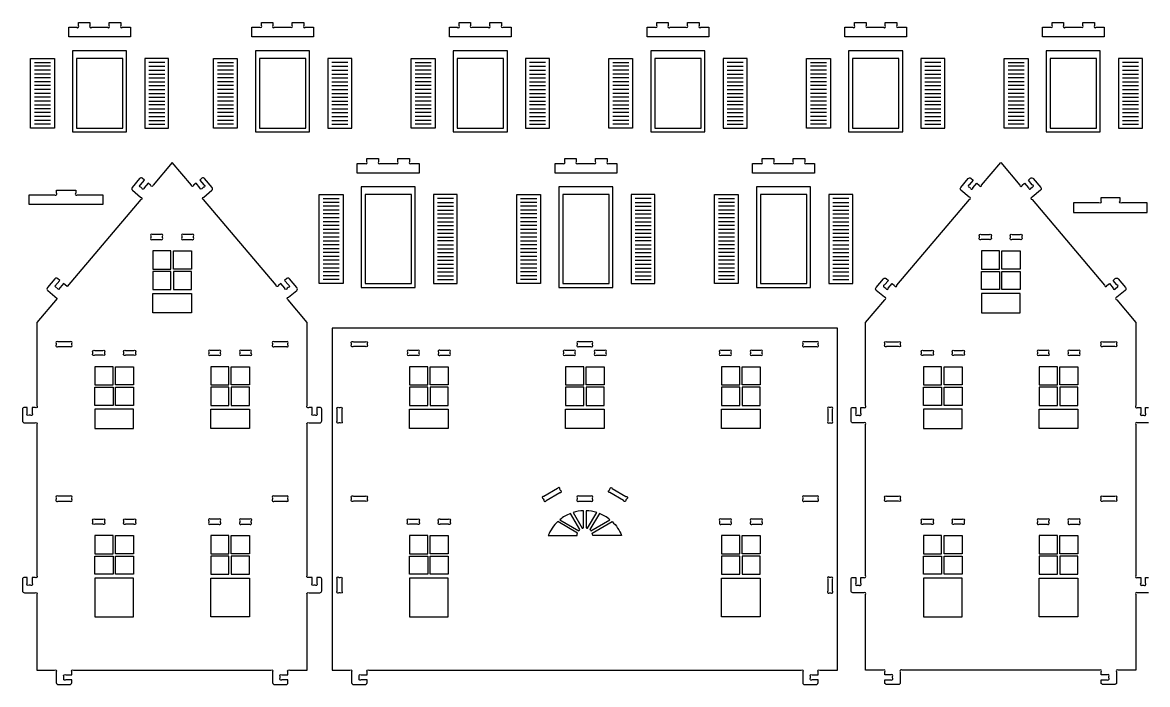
# Model space of a CAD drawing. Extents: x 7566 to 7740, y 604 to 733.
# Drawn here: x 7565.6 to 7682.2, y 664.5 to 733 of the extents above; entities that cross this region are included whole.
import ezdxf

# ---------------------------------------------------------------- set-up
doc = ezdxf.new("R2010")
doc.units = 0
doc.header["$MEASUREMENT"] = 0
doc.layers.add('LAYER1', color=18, linetype='CONTINUOUS')

msp = doc.modelspace()

# ---------------------------------------------------------------- linework, layer by layer
at = {"layer": 'LAYER1'}
for points in [[(7570.42, 731.55), (7570.42, 732.55), (7571.24, 732.55, 1), (7571.42, 732.72), (7571.42, 733.05), (7572.62, 733.05), (7572.62, 732.72, 1), (7572.8, 732.55), (7574.44, 732.55, 1), (7574.62, 732.72), (7574.62, 733.05), (7575.82, 733.05), (7575.82, 732.72, 1), (7576, 732.55), (7576.82, 732.55), (7576.82, 731.55)], [(7589.37, 731.55), (7589.37, 732.55), (7590.2, 732.55, 1), (7590.37, 732.72), (7590.37, 733.05), (7591.57, 733.05), (7591.57, 732.72, 1), (7591.75, 732.55), (7593.4, 732.55, 1), (7593.57, 732.72), (7593.57, 733.05), (7594.77, 733.05), (7594.77, 732.72, 1), (7594.95, 732.55), (7595.77, 732.55), (7595.77, 731.55)], [(7609.85, 731.55), (7609.85, 732.55), (7610.67, 732.55, 1), (7610.85, 732.72), (7610.85, 733.05), (7612.05, 733.05), (7612.05, 732.72, 1), (7612.22, 732.55), (7613.87, 732.55, 1), (7614.05, 732.72), (7614.05, 733.05), (7615.25, 733.05), (7615.25, 732.72, 1), (7615.42, 732.55), (7616.25, 732.55), (7616.25, 731.55)], [(7630.32, 731.55), (7630.32, 732.55), (7631.15, 732.55, 1), (7631.32, 732.72), (7631.32, 733.05), (7632.52, 733.05), (7632.52, 732.72, 1), (7632.7, 732.55), (7634.35, 732.55, 1), (7634.52, 732.72), (7634.52, 733.05), (7635.72, 733.05), (7635.72, 732.72, 1), (7635.9, 732.55), (7636.72, 732.55), (7636.72, 731.55)], [(7650.8, 731.55), (7650.8, 732.55), (7651.62, 732.55, 1), (7651.8, 732.72), (7651.8, 733.05), (7653, 733.05), (7653, 732.72, 1), (7653.17, 732.55), (7654.82, 732.55, 1), (7655, 732.72), (7655, 733.05), (7656.2, 733.05), (7656.2, 732.72, 1), (7656.37, 732.55), (7657.2, 732.55), (7657.2, 731.55)], [(7671.27, 731.55), (7671.27, 732.55), (7672.1, 732.55, 1), (7672.27, 732.72), (7672.27, 733.05), (7673.47, 733.05), (7673.47, 732.72, 1), (7673.65, 732.55), (7675.3, 732.55, 1), (7675.47, 732.72), (7675.47, 733.05), (7676.67, 733.05), (7676.67, 732.72, 1), (7676.85, 732.55), (7677.67, 732.55), (7677.67, 731.55)], [(7600.31, 717.46), (7600.31, 718.46), (7601.14, 718.46, 1), (7601.31, 718.63), (7601.31, 718.96), (7602.51, 718.96), (7602.51, 718.63, 1), (7602.69, 718.46), (7604.34, 718.46, 1), (7604.51, 718.63), (7604.51, 718.96), (7605.71, 718.96), (7605.71, 718.63, 1), (7605.89, 718.46), (7606.71, 718.46), (7606.71, 717.46)], [(7620.79, 717.46), (7620.79, 718.46), (7621.61, 718.46, 1), (7621.79, 718.63), (7621.79, 718.96), (7622.99, 718.96), (7622.99, 718.63, 1), (7623.16, 718.46), (7624.81, 718.46, 1), (7624.99, 718.63), (7624.99, 718.96), (7626.19, 718.96), (7626.19, 718.63, 1), (7626.36, 718.46), (7627.19, 718.46), (7627.19, 717.46)], [(7641.26, 717.46), (7641.26, 718.46), (7642.09, 718.46, 1), (7642.26, 718.63), (7642.26, 718.96), (7643.46, 718.96), (7643.46, 718.63, 1), (7643.64, 718.46), (7645.29, 718.46, 1), (7645.46, 718.63), (7645.46, 718.96), (7646.66, 718.96), (7646.66, 718.63, 1), (7646.84, 718.46), (7647.66, 718.46), (7647.66, 717.46)], [(7567.13, 701.99), (7567.13, 693.37, -1), (7566.96, 693.19), (7566.63, 693.19), (7566.63, 692.57, -1), (7566.46, 692.39), (7566.31, 692.39, -1), (7566.13, 692.57), (7566.13, 693.19), (7565.83, 693.19, 0.414214), (7565.63, 692.99), (7565.63, 691.79, 0.414214), (7565.83, 691.59), (7566.96, 691.59, -1), (7567.13, 691.42), (7567.13, 675.77, -1), (7566.96, 675.59), (7566.63, 675.59), (7566.63, 674.97, -1), (7566.46, 674.79), (7566.31, 674.79, -1), (7566.13, 674.97), (7566.13, 675.59), (7565.83, 675.59, 0.414214), (7565.63, 675.39), (7565.63, 674.19, 0.414214), (7565.83, 673.99), (7566.96, 673.99, -1), (7567.13, 673.82), (7567.13, 665.99), (7568.96, 665.99, -1), (7569.13, 665.82), (7569.13, 664.69, 0.414214), (7569.33, 664.49), (7570.53, 664.49, 0.414214), (7570.73, 664.69), (7570.73, 664.99), (7570.11, 664.99, -1), (7569.93, 665.17), (7569.93, 665.32, -1), (7570.11, 665.49), (7570.73, 665.49), (7570.73, 665.82, -1), (7570.91, 665.99), (7591.36, 665.99, -1), (7591.53, 665.82), (7591.53, 664.69, 0.414214), (7591.73, 664.49), (7592.93, 664.49, 0.414214), (7593.13, 664.69), (7593.13, 664.99), (7592.51, 664.99, -1), (7592.33, 665.17), (7592.33, 665.32, -1), (7592.51, 665.49), (7593.13, 665.49), (7593.13, 665.82, -1), (7593.31, 665.99), (7595.13, 665.99), (7595.13, 673.82, -1), (7595.31, 673.99), (7596.43, 673.99, 0.414214), (7596.63, 674.19), (7596.63, 675.39, 0.414214), (7596.43, 675.59), (7596.13, 675.59), (7596.13, 674.97, -1), (7595.96, 674.79), (7595.81, 674.79, -1), (7595.63, 674.97), (7595.63, 675.59), (7595.31, 675.59, -1), (7595.13, 675.77), (7595.13, 691.42, -1), (7595.31, 691.59), (7596.43, 691.59, 0.414214), (7596.63, 691.79), (7596.63, 692.99, 0.414214), (7596.43, 693.19), (7596.13, 693.19), (7596.13, 692.57, -1), (7595.96, 692.39), (7595.81, 692.39, -1), (7595.63, 692.57), (7595.63, 693.19), (7595.31, 693.19, -1), (7595.13, 693.37), (7595.13, 701.99), (7593.15, 704.34, -1), (7593.17, 704.59), (7594.03, 705.31, 0.414214), (7594.05, 705.6), (7593.28, 706.51, 0.414214), (7593, 706.54), (7592.77, 706.34), (7593.17, 705.87, -1), (7593.15, 705.62), (7593.04, 705.52, -1), (7592.79, 705.54), (7592.38, 706.02), (7592.14, 705.81, -1), (7591.89, 705.83), (7584.38, 714.72, -1), (7584.4, 714.97), (7585.26, 715.69, 0.414214), (7585.28, 715.97), (7584.5, 716.89, 0.414214), (7584.22, 716.91), (7583.99, 716.72), (7584.4, 716.24, -1), (7584.37, 715.99), (7584.26, 715.9, -1), (7584.01, 715.92), (7583.61, 716.4), (7583.36, 716.19, -1), (7583.12, 716.21), (7581.13, 718.55), (7579.15, 716.21, -1), (7578.9, 716.19), (7578.65, 716.4), (7578.25, 715.92, -1), (7578, 715.9), (7577.89, 715.99, -1), (7577.87, 716.24), (7578.27, 716.72), (7578.04, 716.91, 0.414214), (7577.76, 716.89), (7576.99, 715.97, 0.414214), (7577.01, 715.69), (7577.87, 714.97, -1), (7577.89, 714.72), (7570.26, 705.7), (7569.88, 706.02), (7569.36, 705.41), (7568.98, 705.73), (7569.5, 706.34), (7569.27, 706.54, 0.414214), (7568.99, 706.51), (7568.21, 705.6, 0.414214), (7568.24, 705.31), (7569.23, 704.47)], [(7566.33, 715.2), (7568.96, 715.2, 1), (7569.14, 715.38), (7569.14, 715.7), (7571.14, 715.7), (7571.14, 715.38, 1), (7571.31, 715.2), (7573.95, 715.2), (7573.95, 714.2), (7566.33, 714.2)], [(7682.12, 714.38), (7679.48, 714.38, -1), (7679.31, 714.56), (7679.31, 714.88), (7677.31, 714.88), (7677.31, 714.56, -1), (7677.13, 714.38), (7674.5, 714.38), (7674.5, 713.38), (7682.12, 713.38)], [(7579.11, 710.59), (7579.96, 710.59, 1), (7580.13, 710.77), (7580.13, 710.92, 1), (7579.96, 711.09), (7579.11, 711.09, 1), (7578.93, 710.92), (7578.93, 710.77, 1)], [(7582.31, 710.59), (7583.16, 710.59, 1), (7583.33, 710.77), (7583.33, 710.92, 1), (7583.16, 711.09), (7582.31, 711.09, 1), (7582.13, 710.92), (7582.13, 710.77, 1)], [(7664.93, 711.09), (7665.78, 711.09, -1), (7665.95, 710.92), (7665.95, 710.77, -1), (7665.78, 710.59), (7664.93, 710.59, -1), (7664.75, 710.77), (7664.75, 710.92, -1)], [(7668.13, 711.09), (7668.98, 711.09, -1), (7669.15, 710.92), (7669.15, 710.77, -1), (7668.98, 710.59), (7668.13, 710.59, -1), (7667.95, 710.77), (7667.95, 710.92, -1)], [(7647.84, 664.49, 0.414214), (7648.04, 664.69), (7648.04, 664.99), (7647.42, 664.99, -1), (7647.24, 665.17), (7647.24, 665.32, -1), (7647.42, 665.49), (7648.04, 665.49), (7648.04, 665.82, -1), (7648.22, 665.99), (7650.04, 665.99), (7650.04, 701.4), (7597.72, 701.4), (7597.72, 665.99), (7599.55, 665.99, -1), (7599.72, 665.82), (7599.72, 664.69, 0.414214), (7599.92, 664.49), (7601.12, 664.49, 0.414214), (7601.32, 664.69), (7601.32, 664.99), (7600.7, 664.99, -1), (7600.52, 665.17), (7600.52, 665.32, -1), (7600.7, 665.49), (7601.32, 665.49), (7601.32, 665.82, -1), (7601.5, 665.99), (7646.27, 665.99, -1), (7646.44, 665.82), (7646.44, 664.69, 0.414214), (7646.64, 664.49)], [(7569.31, 699.49), (7570.56, 699.49, 1), (7570.73, 699.67), (7570.73, 699.82, 1), (7570.56, 699.99), (7569.31, 699.99, 1), (7569.13, 699.82), (7569.13, 699.67, 1)], [(7591.53, 699.82), (7591.53, 699.67, 1), (7591.71, 699.49), (7592.96, 699.49, 1), (7593.13, 699.67), (7593.13, 699.82, 1), (7592.96, 699.99), (7591.71, 699.99, 1)], [(7601.15, 699.49), (7599.9, 699.49, -1), (7599.72, 699.67), (7599.72, 699.82, -1), (7599.9, 699.99), (7601.15, 699.99, -1), (7601.32, 699.82), (7601.32, 699.67, -1)], [(7623.26, 699.49), (7624.51, 699.49, 1), (7624.68, 699.67), (7624.68, 699.82, 1), (7624.51, 699.99), (7623.26, 699.99, 1), (7623.08, 699.82), (7623.08, 699.67, 1)], [(7646.62, 699.49), (7647.87, 699.49, 1), (7648.04, 699.67), (7648.04, 699.82, 1), (7647.87, 699.99), (7646.62, 699.99, 1), (7646.44, 699.82), (7646.44, 699.67, 1)], [(7656.38, 699.49), (7655.13, 699.49, -1), (7654.95, 699.67), (7654.95, 699.82, -1), (7655.13, 699.99), (7656.38, 699.99, -1), (7656.55, 699.82), (7656.55, 699.67, -1)], [(7677.53, 699.99), (7678.78, 699.99, -1), (7678.95, 699.82), (7678.95, 699.67, -1), (7678.78, 699.49), (7677.53, 699.49, -1), (7677.35, 699.67), (7677.35, 699.82, -1)], [(7573.11, 699.09), (7573.96, 699.09, -1), (7574.13, 698.92), (7574.13, 698.77, -1), (7573.96, 698.59), (7573.11, 698.59, -1), (7572.93, 698.77), (7572.93, 698.92, -1)], [(7576.31, 699.09), (7577.16, 699.09, -1), (7577.33, 698.92), (7577.33, 698.77, -1), (7577.16, 698.59), (7576.31, 698.59, -1), (7576.13, 698.77), (7576.13, 698.92, -1)], [(7585.11, 698.59), (7585.96, 698.59, 1), (7586.13, 698.77), (7586.13, 698.92, 1), (7585.96, 699.09), (7585.11, 699.09, 1), (7584.93, 698.92), (7584.93, 698.77, 1)], [(7588.31, 698.59), (7589.16, 698.59, 1), (7589.33, 698.77), (7589.33, 698.92, 1), (7589.16, 699.09), (7588.31, 699.09, 1), (7588.13, 698.92), (7588.13, 698.77, 1)], [(7605.7, 698.59), (7606.55, 698.59, 1), (7606.72, 698.77), (7606.72, 698.92, 1), (7606.55, 699.09), (7605.7, 699.09, 1), (7605.52, 698.92), (7605.52, 698.77, 1)], [(7608.9, 698.59), (7609.75, 698.59, 1), (7609.92, 698.77), (7609.92, 698.92, 1), (7609.75, 699.09), (7608.9, 699.09, 1), (7608.72, 698.92), (7608.72, 698.77, 1)], [(7621.86, 698.59), (7622.71, 698.59, 1), (7622.88, 698.77), (7622.88, 698.92, 1), (7622.71, 699.09), (7621.86, 699.09, 1), (7621.68, 698.92), (7621.68, 698.77, 1)], [(7625.06, 698.59), (7625.91, 698.59, 1), (7626.08, 698.77), (7626.08, 698.92, 1), (7625.91, 699.09), (7625.06, 699.09, 1), (7624.88, 698.92), (7624.88, 698.77, 1)], [(7637.84, 698.92), (7637.84, 698.77, 1), (7638.02, 698.59), (7638.87, 698.59, 1), (7639.04, 698.77), (7639.04, 698.92, 1), (7638.87, 699.09), (7638.02, 699.09, 1)], [(7641.22, 698.59), (7642.07, 698.59, 1), (7642.24, 698.77), (7642.24, 698.92, 1), (7642.07, 699.09), (7641.22, 699.09, 1), (7641.04, 698.92), (7641.04, 698.77, 1)], [(7658.93, 699.09), (7659.78, 699.09, -1), (7659.95, 698.92), (7659.95, 698.77, -1), (7659.78, 698.59), (7658.93, 698.59, -1), (7658.75, 698.77), (7658.75, 698.92, -1)], [(7662.13, 699.09), (7662.98, 699.09, -1), (7663.15, 698.92), (7663.15, 698.77, -1), (7662.98, 698.59), (7662.13, 698.59, -1), (7661.95, 698.77), (7661.95, 698.92, -1)], [(7670.93, 698.59), (7671.78, 698.59, 1), (7671.95, 698.77), (7671.95, 698.92, 1), (7671.78, 699.09), (7670.93, 699.09, 1), (7670.75, 698.92), (7670.75, 698.77, 1)], [(7674.13, 698.59), (7674.98, 698.59, 1), (7675.15, 698.77), (7675.15, 698.92, 1), (7674.98, 699.09), (7674.13, 699.09, 1), (7673.95, 698.92), (7673.95, 698.77, 1)], [(7598.72, 693.02), (7598.72, 691.77, -1), (7598.55, 691.59), (7598.4, 691.59, -1), (7598.22, 691.77), (7598.22, 693.02, -1), (7598.4, 693.19), (7598.55, 693.19, -1)], [(7649.04, 693.02), (7649.04, 691.77, 1), (7649.22, 691.59), (7649.37, 691.59, 1), (7649.54, 691.77), (7649.54, 693.02, 1), (7649.37, 693.19), (7649.22, 693.19, 1)], [(7569.31, 683.49), (7570.56, 683.49, 1), (7570.73, 683.67), (7570.73, 683.82, 1), (7570.56, 683.99), (7569.31, 683.99, 1), (7569.13, 683.82), (7569.13, 683.67, 1)], [(7591.53, 683.82), (7591.53, 683.67, 1), (7591.71, 683.49), (7592.96, 683.49, 1), (7593.13, 683.67), (7593.13, 683.82, 1), (7592.96, 683.99), (7591.71, 683.99, 1)], [(7601.15, 683.49), (7599.9, 683.49, -1), (7599.72, 683.67), (7599.72, 683.82, -1), (7599.9, 683.99), (7601.15, 683.99, -1), (7601.32, 683.82), (7601.32, 683.67, -1)], [(7621.04, 684.79), (7619.62, 683.97, 1), (7619.55, 683.73), (7619.63, 683.6, 1), (7619.87, 683.54), (7621.29, 684.36, 1), (7621.36, 684.6), (7621.29, 684.73, 1)], [(7623.26, 683.49), (7624.51, 683.49, 1), (7624.68, 683.67), (7624.68, 683.82, 1), (7624.51, 683.99), (7623.26, 683.99, 1), (7623.08, 683.82), (7623.08, 683.67, 1)], [(7626.72, 684.79), (7628.14, 683.97, -1), (7628.21, 683.73), (7628.14, 683.6, -1), (7627.89, 683.54), (7626.47, 684.36, -1), (7626.4, 684.6), (7626.48, 684.73, -1)], [(7646.62, 683.49), (7647.87, 683.49, 1), (7648.04, 683.67), (7648.04, 683.82, 1), (7647.87, 683.99), (7646.62, 683.99, 1), (7646.44, 683.82), (7646.44, 683.67, 1)], [(7655.13, 683.99), (7656.38, 683.99, -1), (7656.55, 683.82), (7656.55, 683.67, -1), (7656.38, 683.49), (7655.13, 683.49, -1), (7654.95, 683.67), (7654.95, 683.82, -1)], [(7677.53, 683.99), (7678.78, 683.99, -1), (7678.95, 683.82), (7678.95, 683.67, -1), (7678.78, 683.49), (7677.53, 683.49, -1), (7677.35, 683.67), (7677.35, 683.82, -1)], [(7621.29, 681.56), (7623.26, 680.42, -0.044025), (7623.36, 680.53), (7622.39, 682.21, 0.078675)], [(7623.6, 680.67, -0.044025), (7623.74, 680.7), (7623.74, 682.49, 0.067701), (7622.66, 682.31)], [(7624.02, 682.49), (7624.02, 680.7, -0.044025), (7624.16, 680.67), (7625.11, 682.31, 0.067701)], [(7625.38, 682.21), (7624.4, 680.53, -0.044025), (7624.5, 680.42), (7626.48, 681.56, 0.078675)], [(7573.11, 681.61), (7573.96, 681.61, -1), (7574.13, 681.43), (7574.13, 681.28, -1), (7573.96, 681.11), (7573.11, 681.11, -1), (7572.93, 681.28), (7572.93, 681.43, -1)], [(7576.31, 681.61), (7577.16, 681.61, -1), (7577.33, 681.43), (7577.33, 681.28, -1), (7577.16, 681.11), (7576.31, 681.11, -1), (7576.13, 681.28), (7576.13, 681.43, -1)], [(7585.11, 681.11), (7585.96, 681.11, 1), (7586.13, 681.28), (7586.13, 681.43, 1), (7585.96, 681.61), (7585.11, 681.61, 1), (7584.93, 681.43), (7584.93, 681.28, 1)], [(7589.16, 681.61), (7588.31, 681.61, 1), (7588.13, 681.43), (7588.13, 681.28, 1), (7588.31, 681.11), (7589.16, 681.11, 1), (7589.33, 681.28), (7589.33, 681.43, 1)], [(7605.7, 681.61), (7606.55, 681.61, -1), (7606.72, 681.43), (7606.72, 681.28, -1), (7606.55, 681.11), (7605.7, 681.11, -1), (7605.52, 681.28), (7605.52, 681.43, -1)], [(7608.9, 681.61), (7609.75, 681.61, -1), (7609.92, 681.43), (7609.92, 681.28, -1), (7609.75, 681.11), (7608.9, 681.11, -1), (7608.72, 681.28), (7608.72, 681.43, -1)], [(7623.12, 680.18), (7621.07, 681.37, 0.109311), (7620.08, 679.91), (7623.07, 679.91, -0.087672)], [(7627.68, 679.91), (7624.69, 679.91, 0.087672), (7624.64, 680.18), (7626.7, 681.37, -0.109311)], [(7638.87, 681.61), (7638.02, 681.61, 1), (7637.84, 681.43), (7637.84, 681.28, 1), (7638.02, 681.11), (7638.87, 681.11, 1), (7639.04, 681.28), (7639.04, 681.43, 1)], [(7641.22, 681.11), (7642.07, 681.11, 1), (7642.24, 681.28), (7642.24, 681.43, 1), (7642.07, 681.61), (7641.22, 681.61, 1), (7641.04, 681.43), (7641.04, 681.28, 1)], [(7659.78, 681.11), (7658.93, 681.11, -1), (7658.75, 681.28), (7658.75, 681.43, -1), (7658.93, 681.61), (7659.78, 681.61, -1), (7659.95, 681.43), (7659.95, 681.28, -1)], [(7662.13, 681.61), (7662.98, 681.61, -1), (7663.15, 681.43), (7663.15, 681.28, -1), (7662.98, 681.11), (7662.13, 681.11, -1), (7661.95, 681.28), (7661.95, 681.43, -1)], [(7670.93, 681.11), (7671.78, 681.11, 1), (7671.95, 681.28), (7671.95, 681.43, 1), (7671.78, 681.61), (7670.93, 681.61, 1), (7670.75, 681.43), (7670.75, 681.28, 1)], [(7674.98, 681.61), (7674.13, 681.61, 1), (7673.95, 681.43), (7673.95, 681.28, 1), (7674.13, 681.11), (7674.98, 681.11, 1), (7675.15, 681.28), (7675.15, 681.43, 1)], [(7598.72, 675.42), (7598.72, 674.17, -1), (7598.55, 673.99), (7598.4, 673.99, -1), (7598.22, 674.17), (7598.22, 675.42, -1), (7598.4, 675.59), (7598.55, 675.59, -1)], [(7649.04, 675.42), (7649.04, 674.17, 1), (7649.22, 673.99), (7649.37, 673.99, 1), (7649.54, 674.17), (7649.54, 675.42, 1), (7649.37, 675.59), (7649.22, 675.59, 1)]]:
    msp.add_lwpolyline(points, format="xyb", close=True, dxfattribs=at)
for points in [[(7576.42, 730.11), (7570.82, 730.11), (7570.82, 721.71), (7576.42, 721.71)], [(7595.37, 730.11), (7589.77, 730.11), (7589.77, 721.71), (7595.37, 721.71)], [(7615.85, 730.11), (7610.25, 730.11), (7610.25, 721.71), (7615.85, 721.71)], [(7636.32, 730.11), (7630.72, 730.11), (7630.72, 721.71), (7636.32, 721.71)], [(7656.8, 730.11), (7651.2, 730.11), (7651.2, 721.71), (7656.8, 721.71)], [(7677.27, 730.11), (7671.67, 730.11), (7671.67, 721.71), (7677.27, 721.71)], [(7566.47, 729.31), (7568.93, 729.31), (7568.93, 722.11), (7566.47, 722.11)], [(7576.02, 729.31), (7571.22, 729.31), (7571.22, 722.11), (7576.02, 722.11)], [(7580.77, 729.31), (7578.31, 729.31), (7578.31, 722.11), (7580.77, 722.11)], [(7585.42, 729.31), (7587.88, 729.31), (7587.88, 722.11), (7585.42, 722.11)], [(7594.97, 729.31), (7590.17, 729.31), (7590.17, 722.11), (7594.97, 722.11)], [(7599.73, 729.31), (7597.26, 729.31), (7597.26, 722.11), (7599.73, 722.11)], [(7605.89, 729.31), (7608.36, 729.31), (7608.36, 722.11), (7605.89, 722.11)], [(7615.45, 729.31), (7610.65, 729.31), (7610.65, 722.11), (7615.45, 722.11)], [(7620.2, 729.31), (7617.74, 729.31), (7617.74, 722.11), (7620.2, 722.11)], [(7626.37, 729.31), (7628.83, 729.31), (7628.83, 722.11), (7626.37, 722.11)], [(7635.92, 729.31), (7631.12, 729.31), (7631.12, 722.11), (7635.92, 722.11)], [(7640.68, 729.31), (7638.21, 729.31), (7638.21, 722.11), (7640.68, 722.11)], [(7646.84, 729.31), (7649.31, 729.31), (7649.31, 722.11), (7646.84, 722.11)], [(7656.4, 729.31), (7651.6, 729.31), (7651.6, 722.11), (7656.4, 722.11)], [(7661.15, 729.31), (7658.69, 729.31), (7658.69, 722.11), (7661.15, 722.11)], [(7667.32, 729.31), (7669.78, 729.31), (7669.78, 722.11), (7667.32, 722.11)], [(7676.87, 729.31), (7672.07, 729.31), (7672.07, 722.11), (7676.87, 722.11)], [(7681.63, 729.31), (7679.16, 729.31), (7679.16, 722.11), (7681.63, 722.11)], [(7606.31, 716.02), (7600.71, 716.02), (7600.71, 705.62), (7606.31, 705.62)], [(7626.79, 716.02), (7621.19, 716.02), (7621.19, 705.62), (7626.79, 705.62)], [(7647.26, 716.02), (7641.66, 716.02), (7641.66, 705.62), (7647.26, 705.62)], [(7596.36, 715.22), (7598.83, 715.22), (7598.83, 706.02), (7596.36, 706.02)], [(7605.91, 715.22), (7601.11, 715.22), (7601.11, 706.02), (7605.91, 706.02)], [(7610.67, 715.22), (7608.2, 715.22), (7608.2, 706.02), (7610.67, 706.02)], [(7616.83, 715.22), (7619.3, 715.22), (7619.3, 706.02), (7616.83, 706.02)], [(7626.39, 715.22), (7621.59, 715.22), (7621.59, 706.02), (7626.39, 706.02)], [(7631.14, 715.22), (7628.68, 715.22), (7628.68, 706.02), (7631.14, 706.02)], [(7637.31, 715.22), (7639.77, 715.22), (7639.77, 706.02), (7637.31, 706.02)], [(7646.86, 715.22), (7642.06, 715.22), (7642.06, 706.02), (7646.86, 706.02)], [(7651.62, 715.22), (7649.15, 715.22), (7649.15, 706.02), (7651.62, 706.02)], [(7581.01, 707.52), (7581.01, 709.39), (7579.13, 709.39), (7579.13, 707.52)], [(7581.26, 709.39), (7583.13, 709.39), (7583.13, 707.52), (7581.26, 707.52)], [(7666.83, 709.39), (7664.95, 709.39), (7664.95, 707.52), (7666.83, 707.52)], [(7667.08, 707.52), (7667.08, 709.39), (7668.95, 709.39), (7668.95, 707.52)], [(7579.13, 705.39), (7581.01, 705.39), (7581.01, 707.27), (7579.13, 707.27)], [(7583.13, 705.39), (7583.13, 707.27), (7581.26, 707.27), (7581.26, 705.39)], [(7664.95, 705.39), (7664.95, 707.27), (7666.83, 707.27), (7666.83, 705.39)], [(7668.95, 705.39), (7667.08, 705.39), (7667.08, 707.27), (7668.95, 707.27)], [(7583.13, 702.99), (7579.13, 702.99), (7579.13, 704.99), (7583.13, 704.99)], [(7664.95, 702.99), (7668.95, 702.99), (7668.95, 704.99), (7664.95, 704.99)], [(7575.01, 697.39), (7573.13, 697.39), (7573.13, 695.52), (7575.01, 695.52)], [(7575.26, 695.52), (7575.26, 697.39), (7577.13, 697.39), (7577.13, 695.52)], [(7587.01, 695.52), (7587.01, 697.39), (7585.13, 697.39), (7585.13, 695.52)], [(7587.26, 697.39), (7589.13, 697.39), (7589.13, 695.52), (7587.26, 695.52)], [(7607.6, 695.52), (7607.6, 697.39), (7605.72, 697.39), (7605.72, 695.52)], [(7607.85, 697.39), (7609.72, 697.39), (7609.72, 695.52), (7607.85, 695.52)], [(7623.76, 695.52), (7623.76, 697.39), (7621.88, 697.39), (7621.88, 695.52)], [(7624.01, 697.39), (7625.88, 697.39), (7625.88, 695.52), (7624.01, 695.52)], [(7639.92, 695.52), (7639.92, 697.39), (7638.04, 697.39), (7638.04, 695.52)], [(7640.17, 697.39), (7642.04, 697.39), (7642.04, 695.52), (7640.17, 695.52)], [(7660.83, 697.39), (7658.95, 697.39), (7658.95, 695.52), (7660.83, 695.52)], [(7661.08, 695.52), (7661.08, 697.39), (7662.95, 697.39), (7662.95, 695.52)], [(7672.83, 695.52), (7672.83, 697.39), (7670.95, 697.39), (7670.95, 695.52)], [(7673.08, 697.39), (7674.95, 697.39), (7674.95, 695.52), (7673.08, 695.52)], [(7573.13, 693.39), (7573.13, 695.27), (7575.01, 695.27), (7575.01, 693.39)], [(7577.13, 693.39), (7575.26, 693.39), (7575.26, 695.27), (7577.13, 695.27)], [(7585.13, 693.39), (7587.01, 693.39), (7587.01, 695.27), (7585.13, 695.27)], [(7589.13, 693.39), (7589.13, 695.27), (7587.26, 695.27), (7587.26, 693.39)], [(7605.72, 693.39), (7607.6, 693.39), (7607.6, 695.27), (7605.72, 695.27)], [(7609.72, 693.39), (7609.72, 695.27), (7607.85, 695.27), (7607.85, 693.39)], [(7621.88, 693.39), (7623.76, 693.39), (7623.76, 695.27), (7621.88, 695.27)], [(7625.88, 693.39), (7625.88, 695.27), (7624.01, 695.27), (7624.01, 693.39)], [(7638.04, 693.39), (7639.92, 693.39), (7639.92, 695.27), (7638.04, 695.27)], [(7642.04, 693.39), (7642.04, 695.27), (7640.17, 695.27), (7640.17, 693.39)], [(7658.95, 693.39), (7658.95, 695.27), (7660.83, 695.27), (7660.83, 693.39)], [(7662.95, 693.39), (7661.08, 693.39), (7661.08, 695.27), (7662.95, 695.27)], [(7670.95, 693.39), (7672.83, 693.39), (7672.83, 695.27), (7670.95, 695.27)], [(7674.95, 693.39), (7674.95, 695.27), (7673.08, 695.27), (7673.08, 693.39)], [(7573.13, 690.99), (7577.13, 690.99), (7577.13, 692.99), (7573.13, 692.99)], [(7589.13, 690.99), (7585.13, 690.99), (7585.13, 692.99), (7589.13, 692.99)], [(7609.72, 690.99), (7605.72, 690.99), (7605.72, 692.99), (7609.72, 692.99)], [(7625.88, 690.99), (7621.88, 690.99), (7621.88, 692.99), (7625.88, 692.99)], [(7642.04, 690.99), (7638.04, 690.99), (7638.04, 692.99), (7642.04, 692.99)], [(7658.95, 690.99), (7662.95, 690.99), (7662.95, 692.99), (7658.95, 692.99)], [(7674.95, 690.99), (7670.95, 690.99), (7670.95, 692.99), (7674.95, 692.99)], [(7575.01, 679.91), (7573.13, 679.91), (7573.13, 678.03), (7575.01, 678.03)], [(7575.26, 678.03), (7575.26, 679.91), (7577.13, 679.91), (7577.13, 678.03)], [(7587.01, 678.03), (7587.01, 679.91), (7585.13, 679.91), (7585.13, 678.03)], [(7587.26, 679.91), (7589.13, 679.91), (7589.13, 678.03), (7587.26, 678.03)], [(7607.6, 679.91), (7605.72, 679.91), (7605.72, 678.03), (7607.6, 678.03)], [(7607.85, 678.03), (7607.85, 679.91), (7609.72, 679.91), (7609.72, 678.03)], [(7639.92, 678.03), (7639.92, 679.91), (7638.04, 679.91), (7638.04, 678.03)], [(7640.17, 679.91), (7642.04, 679.91), (7642.04, 678.03), (7640.17, 678.03)], [(7660.83, 679.91), (7658.95, 679.91), (7658.95, 678.03), (7660.83, 678.03)], [(7661.08, 678.03), (7661.08, 679.91), (7662.95, 679.91), (7662.95, 678.03)], [(7672.83, 678.03), (7672.83, 679.91), (7670.95, 679.91), (7670.95, 678.03)], [(7673.08, 679.91), (7674.95, 679.91), (7674.95, 678.03), (7673.08, 678.03)], [(7573.13, 675.91), (7573.13, 677.78), (7575.01, 677.78), (7575.01, 675.91)], [(7577.13, 675.91), (7575.26, 675.91), (7575.26, 677.78), (7577.13, 677.78)], [(7585.13, 675.91), (7587.01, 675.91), (7587.01, 677.78), (7585.13, 677.78)], [(7589.13, 675.91), (7589.13, 677.78), (7587.26, 677.78), (7587.26, 675.91)], [(7605.72, 675.91), (7605.72, 677.78), (7607.6, 677.78), (7607.6, 675.91)], [(7609.72, 675.91), (7607.85, 675.91), (7607.85, 677.78), (7609.72, 677.78)], [(7638.04, 675.91), (7639.92, 675.91), (7639.92, 677.78), (7638.04, 677.78)], [(7642.04, 675.91), (7642.04, 677.78), (7640.17, 677.78), (7640.17, 675.91)], [(7658.95, 675.91), (7658.95, 677.78), (7660.83, 677.78), (7660.83, 675.91)], [(7662.95, 675.91), (7661.08, 675.91), (7661.08, 677.78), (7662.95, 677.78)], [(7670.95, 675.91), (7672.83, 675.91), (7672.83, 677.78), (7670.95, 677.78)], [(7674.95, 675.91), (7674.95, 677.78), (7673.08, 677.78), (7673.08, 675.91)], [(7573.13, 671.51), (7577.13, 671.51), (7577.13, 675.51), (7573.13, 675.51)], [(7589.13, 671.51), (7585.13, 671.51), (7585.13, 675.51), (7589.13, 675.51)], [(7605.72, 671.51), (7609.72, 671.51), (7609.72, 675.51), (7605.72, 675.51)], [(7642.04, 671.51), (7638.04, 671.51), (7638.04, 675.51), (7642.04, 675.51)], [(7658.95, 671.51), (7662.95, 671.51), (7662.95, 675.51), (7658.95, 675.51)], [(7674.95, 671.51), (7670.95, 671.51), (7670.95, 675.51), (7674.95, 675.51)]]:
    msp.add_lwpolyline(points, close=True, dxfattribs=at)
for points in [[(7566.87, 728.91), (7568.53, 728.91)], [(7568.53, 728.51), (7566.87, 728.51)], [(7580.37, 728.91), (7578.71, 728.91)], [(7578.71, 728.51), (7580.37, 728.51)], [(7585.82, 728.91), (7587.48, 728.91)], [(7587.48, 728.51), (7585.82, 728.51)], [(7599.33, 728.91), (7597.66, 728.91)], [(7597.66, 728.51), (7599.33, 728.51)], [(7606.29, 728.91), (7607.96, 728.91)], [(7607.96, 728.51), (7606.29, 728.51)], [(7619.8, 728.91), (7618.14, 728.91)], [(7618.14, 728.51), (7619.8, 728.51)], [(7626.77, 728.91), (7628.43, 728.91)], [(7628.43, 728.51), (7626.77, 728.51)], [(7640.28, 728.91), (7638.61, 728.91)], [(7638.61, 728.51), (7640.28, 728.51)], [(7647.24, 728.91), (7648.91, 728.91)], [(7648.91, 728.51), (7647.24, 728.51)], [(7660.75, 728.91), (7659.09, 728.91)], [(7659.09, 728.51), (7660.75, 728.51)], [(7667.72, 728.91), (7669.38, 728.91)], [(7669.38, 728.51), (7667.72, 728.51)], [(7681.23, 728.91), (7679.56, 728.91)], [(7679.56, 728.51), (7681.23, 728.51)], [(7568.53, 728.11), (7566.87, 728.11)], [(7568.53, 727.71), (7566.87, 727.71)], [(7568.53, 727.31), (7566.87, 727.31)], [(7578.71, 728.11), (7580.37, 728.11)], [(7578.71, 727.71), (7580.37, 727.71)], [(7578.71, 727.31), (7580.37, 727.31)], [(7587.48, 728.11), (7585.82, 728.11)], [(7587.48, 727.71), (7585.82, 727.71)], [(7587.48, 727.31), (7585.82, 727.31)], [(7597.66, 728.11), (7599.33, 728.11)], [(7597.66, 727.71), (7599.33, 727.71)], [(7597.66, 727.31), (7599.33, 727.31)], [(7607.96, 728.11), (7606.29, 728.11)], [(7607.96, 727.71), (7606.29, 727.71)], [(7607.96, 727.31), (7606.29, 727.31)], [(7618.14, 728.11), (7619.8, 728.11)], [(7618.14, 727.71), (7619.8, 727.71)], [(7618.14, 727.31), (7619.8, 727.31)], [(7628.43, 728.11), (7626.77, 728.11)], [(7628.43, 727.71), (7626.77, 727.71)], [(7628.43, 727.31), (7626.77, 727.31)], [(7638.61, 728.11), (7640.28, 728.11)], [(7638.61, 727.71), (7640.28, 727.71)], [(7638.61, 727.31), (7640.28, 727.31)], [(7648.91, 728.11), (7647.24, 728.11)], [(7648.91, 727.71), (7647.24, 727.71)], [(7648.91, 727.31), (7647.24, 727.31)], [(7659.09, 728.11), (7660.75, 728.11)], [(7659.09, 727.71), (7660.75, 727.71)], [(7659.09, 727.31), (7660.75, 727.31)], [(7669.38, 728.11), (7667.72, 728.11)], [(7669.38, 727.71), (7667.72, 727.71)], [(7669.38, 727.31), (7667.72, 727.31)], [(7679.56, 728.11), (7681.23, 728.11)], [(7679.56, 727.71), (7681.23, 727.71)], [(7679.56, 727.31), (7681.23, 727.31)], [(7568.53, 726.91), (7566.87, 726.91)], [(7568.53, 726.51), (7566.87, 726.51)], [(7568.53, 726.11), (7566.87, 726.11)], [(7578.71, 726.91), (7580.37, 726.91)], [(7578.71, 726.51), (7580.37, 726.51)], [(7578.71, 726.11), (7580.37, 726.11)], [(7587.48, 726.91), (7585.82, 726.91)], [(7587.48, 726.51), (7585.82, 726.51)], [(7587.48, 726.11), (7585.82, 726.11)], [(7597.66, 726.91), (7599.33, 726.91)], [(7597.66, 726.51), (7599.33, 726.51)], [(7597.66, 726.11), (7599.33, 726.11)], [(7607.96, 726.91), (7606.29, 726.91)], [(7607.96, 726.51), (7606.29, 726.51)], [(7607.96, 726.11), (7606.29, 726.11)], [(7618.14, 726.91), (7619.8, 726.91)], [(7618.14, 726.51), (7619.8, 726.51)], [(7618.14, 726.11), (7619.8, 726.11)], [(7628.43, 726.91), (7626.77, 726.91)], [(7628.43, 726.51), (7626.77, 726.51)], [(7628.43, 726.11), (7626.77, 726.11)], [(7638.61, 726.91), (7640.28, 726.91)], [(7638.61, 726.51), (7640.28, 726.51)], [(7638.61, 726.11), (7640.28, 726.11)], [(7648.91, 726.91), (7647.24, 726.91)], [(7648.91, 726.51), (7647.24, 726.51)], [(7648.91, 726.11), (7647.24, 726.11)], [(7659.09, 726.91), (7660.75, 726.91)], [(7659.09, 726.51), (7660.75, 726.51)], [(7659.09, 726.11), (7660.75, 726.11)], [(7669.38, 726.91), (7667.72, 726.91)], [(7669.38, 726.51), (7667.72, 726.51)], [(7669.38, 726.11), (7667.72, 726.11)], [(7679.56, 726.91), (7681.23, 726.91)], [(7679.56, 726.51), (7681.23, 726.51)], [(7679.56, 726.11), (7681.23, 726.11)], [(7568.53, 725.71), (7566.87, 725.71)], [(7568.53, 725.31), (7566.87, 725.31)], [(7568.53, 724.91), (7566.87, 724.91)], [(7578.71, 725.71), (7580.37, 725.71)], [(7578.71, 725.31), (7580.37, 725.31)], [(7578.71, 724.91), (7580.37, 724.91)], [(7587.48, 725.71), (7585.82, 725.71)], [(7587.48, 725.31), (7585.82, 725.31)], [(7587.48, 724.91), (7585.82, 724.91)], [(7597.66, 725.71), (7599.33, 725.71)], [(7597.66, 725.31), (7599.33, 725.31)], [(7597.66, 724.91), (7599.33, 724.91)], [(7607.96, 725.71), (7606.29, 725.71)], [(7607.96, 725.31), (7606.29, 725.31)], [(7607.96, 724.91), (7606.29, 724.91)], [(7618.14, 725.71), (7619.8, 725.71)], [(7618.14, 725.31), (7619.8, 725.31)], [(7618.14, 724.91), (7619.8, 724.91)], [(7628.43, 725.71), (7626.77, 725.71)], [(7628.43, 725.31), (7626.77, 725.31)], [(7628.43, 724.91), (7626.77, 724.91)], [(7638.61, 725.71), (7640.28, 725.71)], [(7638.61, 725.31), (7640.28, 725.31)], [(7638.61, 724.91), (7640.28, 724.91)], [(7648.91, 725.71), (7647.24, 725.71)], [(7648.91, 725.31), (7647.24, 725.31)], [(7648.91, 724.91), (7647.24, 724.91)], [(7659.09, 725.71), (7660.75, 725.71)], [(7659.09, 725.31), (7660.75, 725.31)], [(7659.09, 724.91), (7660.75, 724.91)], [(7669.38, 725.71), (7667.72, 725.71)], [(7669.38, 725.31), (7667.72, 725.31)], [(7669.38, 724.91), (7667.72, 724.91)], [(7679.56, 725.71), (7681.23, 725.71)], [(7679.56, 725.31), (7681.23, 725.31)], [(7679.56, 724.91), (7681.23, 724.91)], [(7566.87, 724.51), (7568.53, 724.51)], [(7568.53, 724.11), (7566.87, 724.11)], [(7568.53, 723.71), (7566.87, 723.71)], [(7580.37, 724.51), (7578.71, 724.51)], [(7578.71, 724.11), (7580.37, 724.11)], [(7578.71, 723.71), (7580.37, 723.71)], [(7585.82, 724.51), (7587.48, 724.51)], [(7587.48, 724.11), (7585.82, 724.11)], [(7587.48, 723.71), (7585.82, 723.71)], [(7599.33, 724.51), (7597.66, 724.51)], [(7597.66, 724.11), (7599.33, 724.11)], [(7597.66, 723.71), (7599.33, 723.71)], [(7606.29, 724.51), (7607.96, 724.51)], [(7607.96, 724.11), (7606.29, 724.11)], [(7607.96, 723.71), (7606.29, 723.71)], [(7619.8, 724.51), (7618.14, 724.51)], [(7618.14, 724.11), (7619.8, 724.11)], [(7618.14, 723.71), (7619.8, 723.71)], [(7626.77, 724.51), (7628.43, 724.51)], [(7628.43, 724.11), (7626.77, 724.11)], [(7628.43, 723.71), (7626.77, 723.71)], [(7640.28, 724.51), (7638.61, 724.51)], [(7638.61, 724.11), (7640.28, 724.11)], [(7638.61, 723.71), (7640.28, 723.71)], [(7647.24, 724.51), (7648.91, 724.51)], [(7648.91, 724.11), (7647.24, 724.11)], [(7648.91, 723.71), (7647.24, 723.71)], [(7660.75, 724.51), (7659.09, 724.51)], [(7659.09, 724.11), (7660.75, 724.11)], [(7659.09, 723.71), (7660.75, 723.71)], [(7667.72, 724.51), (7669.38, 724.51)], [(7669.38, 724.11), (7667.72, 724.11)], [(7669.38, 723.71), (7667.72, 723.71)], [(7681.23, 724.51), (7679.56, 724.51)], [(7679.56, 724.11), (7681.23, 724.11)], [(7679.56, 723.71), (7681.23, 723.71)], [(7568.53, 723.31), (7566.87, 723.31)], [(7568.53, 722.91), (7566.87, 722.91)], [(7568.53, 722.51), (7566.87, 722.51)], [(7578.71, 723.31), (7580.37, 723.31)], [(7578.71, 722.91), (7580.37, 722.91)], [(7578.71, 722.51), (7580.37, 722.51)], [(7587.48, 723.31), (7585.82, 723.31)], [(7587.48, 722.91), (7585.82, 722.91)], [(7587.48, 722.51), (7585.82, 722.51)], [(7597.66, 723.31), (7599.33, 723.31)], [(7597.66, 722.91), (7599.33, 722.91)], [(7597.66, 722.51), (7599.33, 722.51)], [(7607.96, 723.31), (7606.29, 723.31)], [(7607.96, 722.91), (7606.29, 722.91)], [(7607.96, 722.51), (7606.29, 722.51)], [(7618.14, 723.31), (7619.8, 723.31)], [(7618.14, 722.91), (7619.8, 722.91)], [(7618.14, 722.51), (7619.8, 722.51)], [(7628.43, 723.31), (7626.77, 723.31)], [(7628.43, 722.91), (7626.77, 722.91)], [(7628.43, 722.51), (7626.77, 722.51)], [(7638.61, 723.31), (7640.28, 723.31)], [(7638.61, 722.91), (7640.28, 722.91)], [(7638.61, 722.51), (7640.28, 722.51)], [(7648.91, 723.31), (7647.24, 723.31)], [(7648.91, 722.91), (7647.24, 722.91)], [(7648.91, 722.51), (7647.24, 722.51)], [(7659.09, 723.31), (7660.75, 723.31)], [(7659.09, 722.91), (7660.75, 722.91)], [(7659.09, 722.51), (7660.75, 722.51)], [(7669.38, 723.31), (7667.72, 723.31)], [(7669.38, 722.91), (7667.72, 722.91)], [(7669.38, 722.51), (7667.72, 722.51)], [(7679.56, 723.31), (7681.23, 723.31)], [(7679.56, 722.91), (7681.23, 722.91)], [(7679.56, 722.51), (7681.23, 722.51)], [(7596.76, 714.82), (7598.43, 714.82)], [(7598.43, 714.42), (7596.76, 714.42)], [(7610.27, 714.82), (7608.6, 714.82)], [(7608.6, 714.42), (7610.27, 714.42)], [(7617.23, 714.82), (7618.9, 714.82)], [(7618.9, 714.42), (7617.23, 714.42)], [(7630.74, 714.82), (7629.08, 714.82)], [(7629.08, 714.42), (7630.74, 714.42)], [(7637.71, 714.82), (7639.37, 714.82)], [(7639.37, 714.42), (7637.71, 714.42)], [(7651.22, 714.82), (7649.55, 714.82)], [(7649.55, 714.42), (7651.22, 714.42)], [(7598.43, 714.02), (7596.76, 714.02)], [(7598.43, 713.62), (7596.76, 713.62)], [(7598.43, 713.22), (7596.76, 713.22)], [(7608.6, 714.02), (7610.27, 714.02)], [(7608.6, 713.62), (7610.27, 713.62)], [(7608.6, 713.22), (7610.27, 713.22)], [(7618.9, 714.02), (7617.23, 714.02)], [(7618.9, 713.62), (7617.23, 713.62)], [(7618.9, 713.22), (7617.23, 713.22)], [(7629.08, 714.02), (7630.74, 714.02)], [(7629.08, 713.62), (7630.74, 713.62)], [(7629.08, 713.22), (7630.74, 713.22)], [(7639.37, 714.02), (7637.71, 714.02)], [(7639.37, 713.62), (7637.71, 713.62)], [(7639.37, 713.22), (7637.71, 713.22)], [(7649.55, 714.02), (7651.22, 714.02)], [(7649.55, 713.62), (7651.22, 713.62)], [(7649.55, 713.22), (7651.22, 713.22)], [(7598.43, 712.82), (7596.76, 712.82)], [(7598.43, 712.42), (7596.76, 712.42)], [(7598.43, 712.02), (7596.76, 712.02)], [(7608.6, 712.82), (7610.27, 712.82)], [(7608.6, 712.42), (7610.27, 712.42)], [(7608.6, 712.02), (7610.27, 712.02)], [(7618.9, 712.82), (7617.23, 712.82)], [(7618.9, 712.42), (7617.23, 712.42)], [(7618.9, 712.02), (7617.23, 712.02)], [(7629.08, 712.82), (7630.74, 712.82)], [(7629.08, 712.42), (7630.74, 712.42)], [(7629.08, 712.02), (7630.74, 712.02)], [(7639.37, 712.82), (7637.71, 712.82)], [(7639.37, 712.42), (7637.71, 712.42)], [(7639.37, 712.02), (7637.71, 712.02)], [(7649.55, 712.82), (7651.22, 712.82)], [(7649.55, 712.42), (7651.22, 712.42)], [(7649.55, 712.02), (7651.22, 712.02)], [(7598.43, 711.62), (7596.76, 711.62)], [(7598.43, 711.22), (7596.76, 711.22)], [(7598.43, 710.82), (7596.76, 710.82)], [(7608.6, 711.62), (7610.27, 711.62)], [(7608.6, 711.22), (7610.27, 711.22)], [(7608.6, 710.82), (7610.27, 710.82)], [(7618.9, 711.62), (7617.23, 711.62)], [(7618.9, 711.22), (7617.23, 711.22)], [(7618.9, 710.82), (7617.23, 710.82)], [(7629.08, 711.62), (7630.74, 711.62)], [(7629.08, 711.22), (7630.74, 711.22)], [(7629.08, 710.82), (7630.74, 710.82)], [(7639.37, 711.62), (7637.71, 711.62)], [(7639.37, 711.22), (7637.71, 711.22)], [(7639.37, 710.82), (7637.71, 710.82)], [(7649.55, 711.62), (7651.22, 711.62)], [(7649.55, 711.22), (7651.22, 711.22)], [(7649.55, 710.82), (7651.22, 710.82)], [(7596.76, 710.42), (7598.43, 710.42)], [(7598.43, 710.02), (7596.76, 710.02)], [(7610.27, 710.42), (7608.6, 710.42)], [(7608.6, 710.02), (7610.27, 710.02)], [(7617.23, 710.42), (7618.9, 710.42)], [(7618.9, 710.02), (7617.23, 710.02)], [(7630.74, 710.42), (7629.08, 710.42)], [(7629.08, 710.02), (7630.74, 710.02)], [(7637.71, 710.42), (7639.37, 710.42)], [(7639.37, 710.02), (7637.71, 710.02)], [(7651.22, 710.42), (7649.55, 710.42)], [(7649.55, 710.02), (7651.22, 710.02)], [(7598.43, 709.62), (7596.76, 709.62)], [(7598.43, 709.22), (7596.76, 709.22)], [(7598.43, 708.82), (7596.76, 708.82)], [(7608.6, 709.62), (7610.27, 709.62)], [(7608.6, 709.22), (7610.27, 709.22)], [(7608.6, 708.82), (7610.27, 708.82)], [(7618.9, 709.62), (7617.23, 709.62)], [(7618.9, 709.22), (7617.23, 709.22)], [(7618.9, 708.82), (7617.23, 708.82)], [(7629.08, 709.62), (7630.74, 709.62)], [(7629.08, 709.22), (7630.74, 709.22)], [(7629.08, 708.82), (7630.74, 708.82)], [(7639.37, 709.62), (7637.71, 709.62)], [(7639.37, 709.22), (7637.71, 709.22)], [(7639.37, 708.82), (7637.71, 708.82)], [(7649.55, 709.62), (7651.22, 709.62)], [(7649.55, 709.22), (7651.22, 709.22)], [(7649.55, 708.82), (7651.22, 708.82)], [(7598.43, 708.42), (7596.76, 708.42)], [(7598.43, 708.02), (7596.76, 708.02)], [(7598.43, 707.62), (7596.76, 707.62)], [(7608.6, 708.42), (7610.27, 708.42)], [(7608.6, 708.02), (7610.27, 708.02)], [(7608.6, 707.62), (7610.27, 707.62)], [(7618.9, 708.42), (7617.23, 708.42)], [(7618.9, 708.02), (7617.23, 708.02)], [(7618.9, 707.62), (7617.23, 707.62)], [(7629.08, 708.42), (7630.74, 708.42)], [(7629.08, 708.02), (7630.74, 708.02)], [(7629.08, 707.62), (7630.74, 707.62)], [(7639.37, 708.42), (7637.71, 708.42)], [(7639.37, 708.02), (7637.71, 708.02)], [(7639.37, 707.62), (7637.71, 707.62)], [(7649.55, 708.42), (7651.22, 708.42)], [(7649.55, 708.02), (7651.22, 708.02)], [(7649.55, 707.62), (7651.22, 707.62)], [(7598.43, 707.22), (7596.76, 707.22)], [(7598.43, 706.82), (7596.76, 706.82)], [(7598.43, 706.42), (7596.76, 706.42)], [(7608.6, 707.22), (7610.27, 707.22)], [(7608.6, 706.82), (7610.27, 706.82)], [(7608.6, 706.42), (7610.27, 706.42)], [(7618.9, 707.22), (7617.23, 707.22)], [(7618.9, 706.82), (7617.23, 706.82)], [(7618.9, 706.42), (7617.23, 706.42)], [(7629.08, 707.22), (7630.74, 707.22)], [(7629.08, 706.82), (7630.74, 706.82)], [(7629.08, 706.42), (7630.74, 706.42)], [(7639.37, 707.22), (7637.71, 707.22)], [(7639.37, 706.82), (7637.71, 706.82)], [(7639.37, 706.42), (7637.71, 706.42)], [(7649.55, 707.22), (7651.22, 707.22)], [(7649.55, 706.82), (7651.22, 706.82)], [(7649.55, 706.42), (7651.22, 706.42)]]:
    msp.add_lwpolyline(points, dxfattribs=at)
for points in [[(7682.25, 673.99), (7681.13, 673.99, 1), (7680.95, 673.82), (7680.95, 665.99), (7679.13, 665.99, 1), (7678.95, 665.82), (7678.95, 664.69, -0.414214), (7678.75, 664.49), (7677.55, 664.49, -0.414214), (7677.35, 664.69), (7677.35, 664.99), (7677.98, 664.99, 1), (7678.15, 665.17), (7678.15, 665.32, 1), (7677.98, 665.49), (7677.35, 665.49), (7677.35, 665.82, 1), (7677.18, 665.99), (7656.73, 665.99, 1), (7656.55, 665.82), (7656.55, 664.69, -0.414214), (7656.35, 664.49), (7655.15, 664.49, -0.414214), (7654.95, 664.69), (7654.95, 664.99), (7655.58, 664.99, 1), (7655.75, 665.17), (7655.75, 665.32, 1), (7655.58, 665.49), (7654.95, 665.49), (7654.95, 665.82, 1), (7654.78, 665.99), (7652.95, 665.99), (7652.95, 673.82, 1), (7652.78, 673.99), (7651.65, 673.99, -0.414214), (7651.45, 674.19), (7651.45, 675.39, -0.414214), (7651.65, 675.59), (7651.95, 675.59), (7651.95, 674.97, 1), (7652.13, 674.79), (7652.28, 674.79, 1), (7652.45, 674.97), (7652.45, 675.59), (7652.78, 675.59, 1), (7652.95, 675.77), (7652.95, 691.42, 1), (7652.78, 691.59), (7651.65, 691.59, -0.414214), (7651.45, 691.79), (7651.45, 692.99, -0.414214), (7651.65, 693.19), (7651.95, 693.19), (7651.95, 692.57, 1), (7652.13, 692.39), (7652.28, 692.39, 1), (7652.45, 692.57), (7652.45, 693.19), (7652.78, 693.19, 1), (7652.95, 693.37), (7652.95, 701.99), (7654.94, 704.34, 1), (7654.92, 704.59), (7654.06, 705.31, -0.414214), (7654.04, 705.6), (7654.81, 706.51, -0.414214), (7655.09, 706.54), (7655.32, 706.34), (7654.92, 705.87, 1), (7654.94, 705.62), (7655.05, 705.52, 1), (7655.3, 705.54), (7655.7, 706.02), (7655.95, 705.81, 1), (7656.2, 705.83), (7663.71, 714.72, 1), (7663.69, 714.97), (7662.83, 715.69, -0.414214), (7662.81, 715.97), (7663.58, 716.89, -0.414214), (7663.86, 716.91), (7664.09, 716.72), (7663.69, 716.24, 1), (7663.71, 715.99), (7663.82, 715.9, 1), (7664.07, 715.92), (7664.48, 716.4), (7664.72, 716.19, 1), (7664.97, 716.21), (7666.95, 718.55), (7668.94, 716.21, 1), (7669.19, 716.19), (7669.43, 716.4), (7669.84, 715.92, 1), (7670.08, 715.9), (7670.2, 715.99, 1), (7670.22, 716.24), (7669.82, 716.72), (7670.04, 716.91, -0.414214), (7670.33, 716.89), (7671.1, 715.97, -0.414214), (7671.08, 715.69), (7670.22, 714.97, 1), (7670.2, 714.72), (7677.71, 705.83, 1), (7677.96, 705.81), (7678.21, 706.02), (7678.61, 705.54, 1), (7678.86, 705.52), (7678.97, 705.62, 1), (7678.99, 705.87), (7678.59, 706.34), (7678.82, 706.54, -0.414214), (7679.1, 706.51), (7679.87, 705.6, -0.414214), (7679.85, 705.31), (7678.99, 704.59, 1), (7678.97, 704.34), (7680.95, 701.99), (7680.95, 693.37, 1), (7681.13, 693.19), (7681.45, 693.19), (7681.45, 692.57, 1), (7681.63, 692.39), (7681.78, 692.39, 1), (7681.95, 692.57), (7681.95, 693.19), (7682.25, 693.19, -0.414214)], [(7682.25, 691.59), (7681.13, 691.59, 1), (7680.95, 691.42), (7680.95, 675.77, 1), (7681.13, 675.59), (7681.45, 675.59), (7681.45, 674.97, 1), (7681.63, 674.79), (7681.78, 674.79, 1), (7681.95, 674.97), (7681.95, 675.59), (7682.25, 675.59, -0.414214)]]:
    msp.add_lwpolyline(points, format="xyb", dxfattribs=at)

doc.saveas('drawing.dxf')
